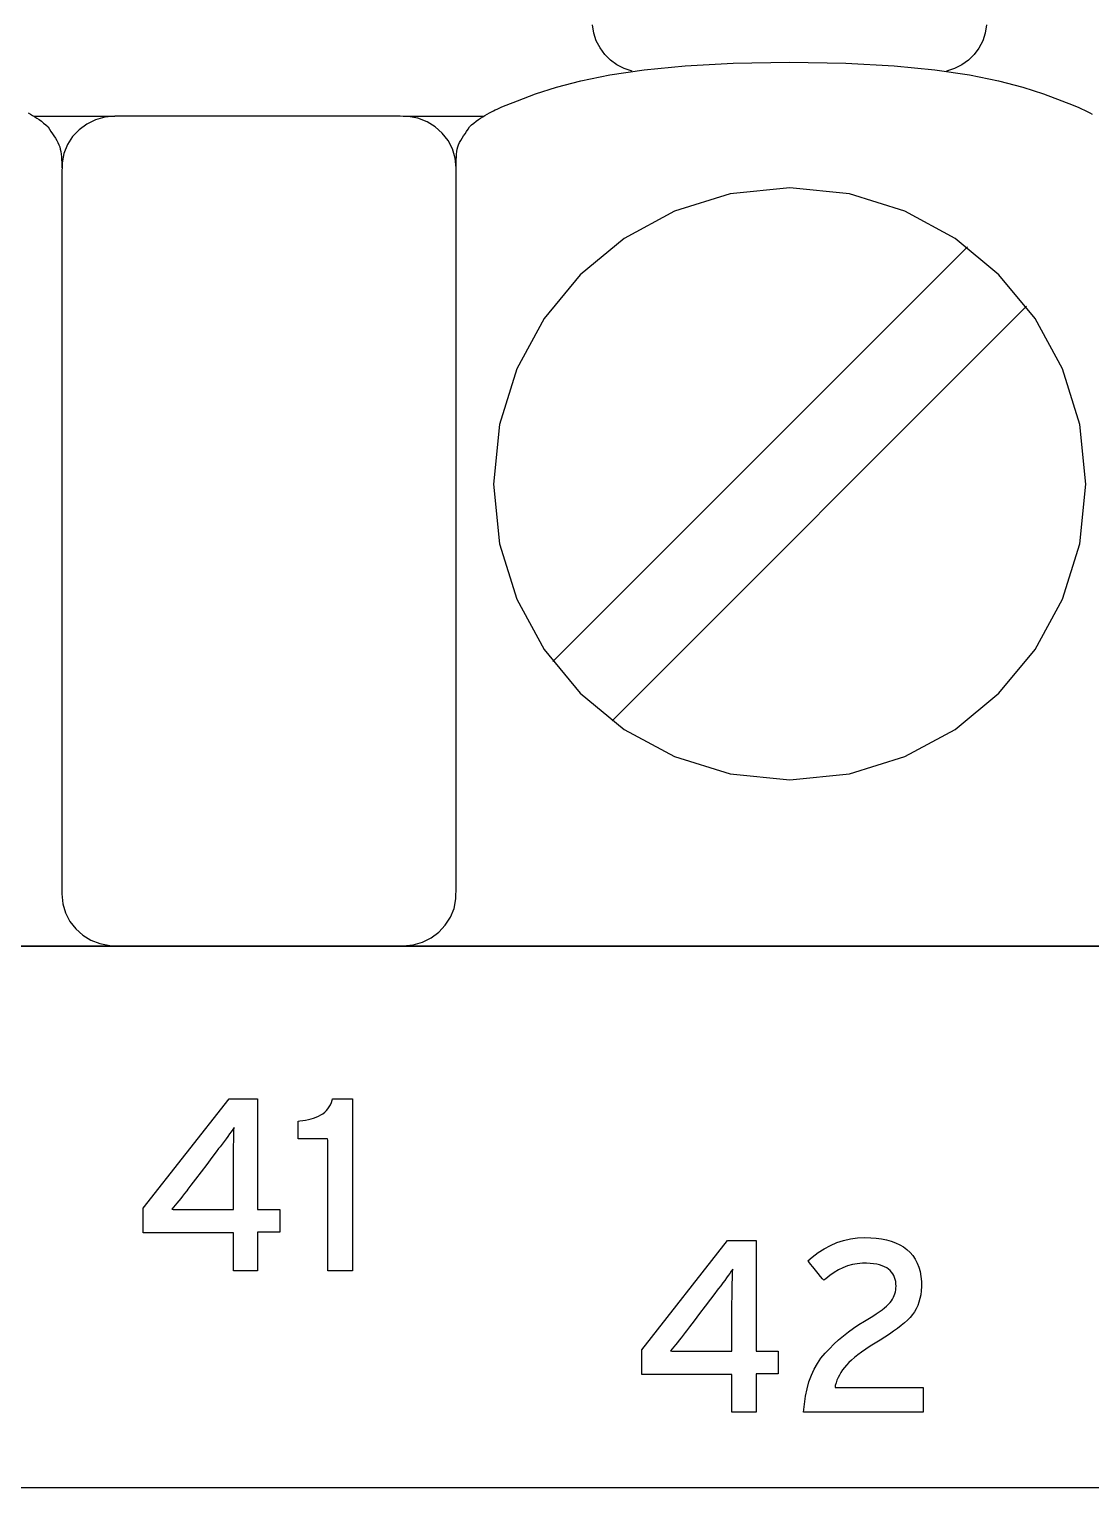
# Model space of a CAD drawing. Extents: x 1 to 47.7, y 0.2 to 35.
# Drawn here: x 40.141 to 40.741, y 10.665 to 11.489 of the extents above; entities that cross this region are included whole.
import ezdxf

# ---------------------------------------------------------------- set-up
doc = ezdxf.new("R2010")
doc.units = 0
doc.header["$MEASUREMENT"] = 0
for name, color, linetype in [('5_1___24__TARGET_LEDS___12', 7, 'CONTINUOUS'), ('6_1__EMPTY_IO_BOARD_POSITI', 7, 'CONTINUOUS'), ('6_2___8__INDEPENDENT_INPUT', 7, 'CONTINUOUS'), ('6_3___8__OPTOISO_INDEPENDE', 7, 'CONTINUOUS'), ('6_4___24__OPTOISO_INDEPEND', 7, 'CONTINUOUS'), ('6_5___8__INDEPENDENT_INPUT', 7, 'CONTINUOUS'), ('6_6___8__INDEPENDENT_INPUT', 7, 'CONTINUOUS'), ('6_7___8__OPTOISO_INDEPENDE', 7, 'CONTINUOUS'), ('6_8___8__OPTOISO_INDEPENDE', 7, 'CONTINUOUS'), ('7_0_____DWG', 7, 'CONTINUOUS')]:
    doc.layers.add(name, color=color, linetype=linetype)

msp = doc.modelspace()

# ---------------------------------------------------------------- linework, layer by layer
at = {"layer": '5_1___24__TARGET_LEDS___12'}
for points in [[(40.48171, 11.46532), (40.47727, 11.46681), (40.47318, 11.46893), (40.4695, 11.47162), (40.46629, 11.47481), (40.46361, 11.47846), (40.46152, 11.48249), (40.46008, 11.48685), (40.45937, 11.49149)], [(40.68207, 11.49148), (40.68134, 11.48682), (40.67989, 11.48244), (40.67778, 11.47839), (40.67507, 11.47475), (40.67182, 11.47156), (40.6681, 11.46889), (40.66397, 11.46679), (40.65949, 11.46532)], [(40.3823, 11.41065), (40.3823, 11.41215), (40.38232, 11.41372), (40.38237, 11.41532), (40.38245, 11.41692), (40.38257, 11.41848), (40.38274, 11.41996), (40.38297, 11.42134), (40.38326, 11.42256), (40.38368, 11.4237), (40.38428, 11.42495), (40.38497, 11.42621), (40.38572, 11.42747), (40.38653, 11.42874), (40.38737, 11.43001), (40.38821, 11.43128), (40.38904, 11.43254), (40.38983, 11.43379), (40.39106, 11.43494), (40.39237, 11.43601), (40.39365, 11.437), (40.39491, 11.43793), (40.39615, 11.43879), (40.39738, 11.4396), (40.39861, 11.44036), (40.39984, 11.44107), (40.40108, 11.44173), (40.40225, 11.44235), (40.40334, 11.44291), (40.4044, 11.44344), (40.40546, 11.44395), (40.40657, 11.44446), (40.40777, 11.44498), (40.4091, 11.44555), (40.4106, 11.44617), (40.41692, 11.44865), (40.4272, 11.45246), (40.43898, 11.45627), (40.4528, 11.45994), (40.46918, 11.4633), (40.48864, 11.46618), (40.51171, 11.46844), (40.53891, 11.46991), (40.57077, 11.47044), (40.60263, 11.46991), (40.62983, 11.46844), (40.6529, 11.46618), (40.67235, 11.4633), (40.68873, 11.45994), (40.70255, 11.45627), (40.71433, 11.45246), (40.72461, 11.44865), (40.73093, 11.44617), (40.73243, 11.44555), (40.73376, 11.44498), (40.73496, 11.44446), (40.73607, 11.44395), (40.73713, 11.44344), (40.73819, 11.44291), (40.73928, 11.44235), (40.74045, 11.44173), (40.74168, 11.44107)], [(40.14044, 11.44173), (40.14168, 11.44107), (40.14291, 11.44036), (40.14414, 11.4396), (40.14538, 11.43879), (40.14662, 11.43793), (40.14788, 11.437), (40.14916, 11.43601), (40.15047, 11.43494), (40.1517, 11.43379), (40.15249, 11.43254), (40.15332, 11.43128), (40.15416, 11.43001), (40.15499, 11.42874), (40.1558, 11.42747), (40.15656, 11.42621), (40.15725, 11.42495), (40.15784, 11.4237), (40.15827, 11.42256), (40.15858, 11.42134), (40.15883, 11.41996), (40.15904, 11.41848), (40.1592, 11.41692), (40.15931, 11.41532), (40.15939, 11.41372), (40.15944, 11.41215), (40.15945, 11.41065)], [(40.1439, 11.43989), (40.18945, 11.43989)], [(40.35231, 11.43989), (40.39785, 11.43989)], [(40.437, 11.13171), (40.67126, 11.36598)], [(40.47042, 11.09829), (40.70468, 11.33255)], [(39.4199, 10.97097), (39.5591, 10.97097), (39.70052, 10.97097), (39.98826, 10.97097), (40.27957, 10.97097), (40.57088, 10.97097), (40.85863, 10.97097), (41.00005, 10.97097), (41.13925, 10.97097), (41.27577, 10.97097), (41.40918, 10.97097)]]:
    msp.add_lwpolyline(points, dxfattribs=at)
for points in [[(40.38229, 11.41065), (40.38175, 11.41621), (40.3802, 11.42142), (40.37773, 11.42618), (40.37445, 11.43038), (40.37045, 11.43394), (40.36584, 11.43676), (40.36072, 11.43873), (40.35519, 11.43976), (40.35068, 11.43989), (40.33888, 11.43989), (40.31833, 11.43989), (40.29221, 11.43989), (40.2637, 11.43989), (40.23599, 11.43989), (40.21226, 11.43989), (40.19568, 11.43989), (40.18945, 11.43989), (40.18375, 11.43937), (40.17841, 11.43785), (40.17353, 11.43545), (40.16922, 11.43225), (40.16556, 11.42835), (40.16267, 11.42386), (40.16065, 11.41887), (40.15958, 11.41347), (40.15945, 11.40656), (40.15945, 11.37683), (40.15945, 11.32506), (40.15945, 11.25926), (40.15945, 11.18744), (40.15945, 11.11763), (40.15945, 11.05784), (40.15945, 11.01609), (40.15945, 11.00039), (40.15999, 10.99482), (40.16154, 10.98962), (40.16402, 10.98486), (40.1673, 10.98066), (40.1713, 10.9771), (40.17591, 10.97428), (40.18103, 10.97231), (40.18656, 10.97128), (40.19107, 10.97114), (40.20287, 10.97114), (40.22343, 10.97114), (40.24955, 10.97114), (40.27805, 10.97114), (40.30577, 10.97114), (40.3295, 10.97114), (40.34607, 10.97114), (40.35231, 10.97114), (40.358, 10.97167), (40.36334, 10.97319), (40.36822, 10.97559), (40.37253, 10.97879), (40.37618, 10.98269), (40.37907, 10.98718), (40.3811, 10.99217), (40.38216, 10.99757), (40.38229, 11.00448), (40.38229, 11.03421), (40.38229, 11.08598), (40.38229, 11.15178), (40.38229, 11.2236), (40.38229, 11.29341), (40.38229, 11.3532), (40.38229, 11.39495)], [(40.40341, 11.23194), (40.40681, 11.19826), (40.41657, 11.16689), (40.432, 11.13851), (40.45244, 11.11379), (40.47721, 11.09339), (40.50565, 11.07799), (40.53709, 11.06826), (40.57084, 11.06487), (40.60454, 11.06826), (40.63593, 11.07799), (40.66434, 11.09339), (40.6891, 11.11379), (40.70953, 11.13851), (40.72495, 11.16689), (40.7347, 11.19826), (40.7381, 11.23194), (40.7347, 11.26565), (40.72495, 11.29706), (40.70953, 11.3255), (40.6891, 11.3503), (40.66434, 11.37076), (40.63593, 11.38622), (40.60454, 11.39599), (40.57084, 11.39939), (40.53709, 11.39599), (40.50565, 11.38622), (40.47721, 11.37076), (40.45244, 11.3503), (40.432, 11.3255), (40.41657, 11.29706), (40.40681, 11.26565)]]:
    msp.add_lwpolyline(points, close=True, dxfattribs=at)
at = {"layer": '6_1__EMPTY_IO_BOARD_POSITI'}
msp.add_lwpolyline([(41.40712, 10.97072), (41.21914, 10.97072), (41.0254, 10.97072), (40.8271, 10.97072), (40.62549, 10.97072), (40.21719, 10.97072), (39.81028, 10.97072), (39.61041, 10.97072), (39.41457, 10.97072)], dxfattribs=at)
at = {"layer": '6_2___8__INDEPENDENT_INPUT'}
for points in [[(40.48171, 11.46532), (40.47727, 11.46681), (40.47318, 11.46893), (40.4695, 11.47162), (40.46629, 11.47481), (40.46361, 11.47846), (40.46152, 11.48249), (40.46008, 11.48685), (40.45937, 11.49149)], [(40.68207, 11.49148), (40.68134, 11.48682), (40.67989, 11.48244), (40.67778, 11.47839), (40.67507, 11.47475), (40.67182, 11.47156), (40.6681, 11.46889), (40.66397, 11.46679), (40.65949, 11.46532)], [(40.3823, 11.41065), (40.3823, 11.41215), (40.38232, 11.41372), (40.38237, 11.41532), (40.38245, 11.41692), (40.38257, 11.41848), (40.38274, 11.41996), (40.38297, 11.42134), (40.38326, 11.42256), (40.38368, 11.4237), (40.38428, 11.42495), (40.38497, 11.42621), (40.38572, 11.42747), (40.38653, 11.42874), (40.38737, 11.43001), (40.38821, 11.43128), (40.38904, 11.43254), (40.38983, 11.43379), (40.39106, 11.43494), (40.39237, 11.43601), (40.39365, 11.437), (40.39491, 11.43793), (40.39615, 11.43879), (40.39738, 11.4396), (40.39861, 11.44036), (40.39984, 11.44107), (40.40108, 11.44173), (40.40225, 11.44235), (40.40334, 11.44291), (40.4044, 11.44344), (40.40546, 11.44395), (40.40657, 11.44446), (40.40777, 11.44498), (40.4091, 11.44555), (40.4106, 11.44617), (40.41692, 11.44865), (40.4272, 11.45246), (40.43898, 11.45627), (40.4528, 11.45994), (40.46918, 11.4633), (40.48864, 11.46618), (40.51171, 11.46844), (40.53891, 11.46991), (40.57077, 11.47044), (40.60263, 11.46991), (40.62983, 11.46844), (40.6529, 11.46618), (40.67235, 11.4633), (40.68873, 11.45994), (40.70255, 11.45627), (40.71433, 11.45246), (40.72461, 11.44865), (40.73093, 11.44617), (40.73243, 11.44555), (40.73376, 11.44498), (40.73496, 11.44446), (40.73607, 11.44395), (40.73713, 11.44344), (40.73819, 11.44291), (40.73928, 11.44235), (40.74045, 11.44173), (40.74168, 11.44107)], [(40.14044, 11.44173), (40.14168, 11.44107), (40.14291, 11.44036), (40.14414, 11.4396), (40.14538, 11.43879), (40.14662, 11.43793), (40.14788, 11.437), (40.14916, 11.43601), (40.15047, 11.43494), (40.1517, 11.43379), (40.15249, 11.43254), (40.15332, 11.43128), (40.15416, 11.43001), (40.15499, 11.42874), (40.1558, 11.42747), (40.15656, 11.42621), (40.15725, 11.42495), (40.15784, 11.4237), (40.15827, 11.42256), (40.15858, 11.42134), (40.15883, 11.41996), (40.15904, 11.41848), (40.1592, 11.41692), (40.15931, 11.41532), (40.15939, 11.41372), (40.15944, 11.41215), (40.15945, 11.41065)], [(40.1439, 11.43989), (40.18945, 11.43989)], [(40.35231, 11.43989), (40.39785, 11.43989)], [(40.437, 11.13171), (40.67126, 11.36598)], [(40.47042, 11.09829), (40.70468, 11.33255)], [(39.4199, 10.97097), (39.5591, 10.97097), (39.70052, 10.97097), (39.98826, 10.97097), (40.27957, 10.97097), (40.57088, 10.97097), (40.85863, 10.97097), (41.00005, 10.97097), (41.13925, 10.97097), (41.27577, 10.97097), (41.40918, 10.97097)]]:
    msp.add_lwpolyline(points, dxfattribs=at)
for points in [[(40.38229, 11.41065), (40.38175, 11.41621), (40.3802, 11.42142), (40.37773, 11.42618), (40.37445, 11.43038), (40.37045, 11.43394), (40.36584, 11.43676), (40.36072, 11.43873), (40.35519, 11.43976), (40.35068, 11.43989), (40.33888, 11.43989), (40.31833, 11.43989), (40.29221, 11.43989), (40.2637, 11.43989), (40.23599, 11.43989), (40.21226, 11.43989), (40.19568, 11.43989), (40.18945, 11.43989), (40.18375, 11.43937), (40.17841, 11.43785), (40.17353, 11.43545), (40.16922, 11.43225), (40.16556, 11.42835), (40.16267, 11.42386), (40.16065, 11.41887), (40.15958, 11.41347), (40.15945, 11.40656), (40.15945, 11.37683), (40.15945, 11.32506), (40.15945, 11.25926), (40.15945, 11.18744), (40.15945, 11.11763), (40.15945, 11.05784), (40.15945, 11.01609), (40.15945, 11.00039), (40.15999, 10.99482), (40.16154, 10.98962), (40.16402, 10.98486), (40.1673, 10.98066), (40.1713, 10.9771), (40.17591, 10.97428), (40.18103, 10.97231), (40.18656, 10.97128), (40.19107, 10.97114), (40.20287, 10.97114), (40.22343, 10.97114), (40.24955, 10.97114), (40.27805, 10.97114), (40.30577, 10.97114), (40.3295, 10.97114), (40.34607, 10.97114), (40.35231, 10.97114), (40.358, 10.97167), (40.36334, 10.97319), (40.36822, 10.97559), (40.37253, 10.97879), (40.37618, 10.98269), (40.37907, 10.98718), (40.3811, 10.99217), (40.38216, 10.99757), (40.38229, 11.00448), (40.38229, 11.03421), (40.38229, 11.08598), (40.38229, 11.15178), (40.38229, 11.2236), (40.38229, 11.29341), (40.38229, 11.3532), (40.38229, 11.39495)], [(40.40341, 11.23194), (40.40681, 11.19826), (40.41657, 11.16689), (40.432, 11.13851), (40.45244, 11.11379), (40.47721, 11.09339), (40.50565, 11.07799), (40.53709, 11.06826), (40.57084, 11.06487), (40.60454, 11.06826), (40.63593, 11.07799), (40.66434, 11.09339), (40.6891, 11.11379), (40.70953, 11.13851), (40.72495, 11.16689), (40.7347, 11.19826), (40.7381, 11.23194), (40.7347, 11.26565), (40.72495, 11.29706), (40.70953, 11.3255), (40.6891, 11.3503), (40.66434, 11.37076), (40.63593, 11.38622), (40.60454, 11.39599), (40.57084, 11.39939), (40.53709, 11.39599), (40.50565, 11.38622), (40.47721, 11.37076), (40.45244, 11.3503), (40.432, 11.3255), (40.41657, 11.29706), (40.40681, 11.26565)]]:
    msp.add_lwpolyline(points, close=True, dxfattribs=at)
at = {"layer": '6_3___8__OPTOISO_INDEPENDE'}
for points in [[(40.48171, 11.46532), (40.47727, 11.46681), (40.47318, 11.46893), (40.4695, 11.47162), (40.46629, 11.47481), (40.46361, 11.47846), (40.46152, 11.48249), (40.46008, 11.48685), (40.45937, 11.49149)], [(40.68207, 11.49148), (40.68134, 11.48682), (40.67989, 11.48244), (40.67778, 11.47839), (40.67507, 11.47475), (40.67182, 11.47156), (40.6681, 11.46889), (40.66397, 11.46679), (40.65949, 11.46532)], [(40.3823, 11.41065), (40.3823, 11.41215), (40.38232, 11.41372), (40.38237, 11.41532), (40.38245, 11.41692), (40.38257, 11.41848), (40.38274, 11.41996), (40.38297, 11.42134), (40.38326, 11.42256), (40.38368, 11.4237), (40.38428, 11.42495), (40.38497, 11.42621), (40.38572, 11.42747), (40.38653, 11.42874), (40.38737, 11.43001), (40.38821, 11.43128), (40.38904, 11.43254), (40.38983, 11.43379), (40.39106, 11.43494), (40.39237, 11.43601), (40.39365, 11.437), (40.39491, 11.43793), (40.39615, 11.43879), (40.39738, 11.4396), (40.39861, 11.44036), (40.39984, 11.44107), (40.40108, 11.44173), (40.40225, 11.44235), (40.40334, 11.44291), (40.4044, 11.44344), (40.40546, 11.44395), (40.40657, 11.44446), (40.40777, 11.44498), (40.4091, 11.44555), (40.4106, 11.44617), (40.41692, 11.44865), (40.4272, 11.45246), (40.43898, 11.45627), (40.4528, 11.45994), (40.46918, 11.4633), (40.48864, 11.46618), (40.51171, 11.46844), (40.53891, 11.46991), (40.57077, 11.47044), (40.60263, 11.46991), (40.62983, 11.46844), (40.6529, 11.46618), (40.67235, 11.4633), (40.68873, 11.45994), (40.70255, 11.45627), (40.71433, 11.45246), (40.72461, 11.44865), (40.73093, 11.44617), (40.73243, 11.44555), (40.73376, 11.44498), (40.73496, 11.44446), (40.73607, 11.44395), (40.73713, 11.44344), (40.73819, 11.44291), (40.73928, 11.44235), (40.74045, 11.44173), (40.74168, 11.44107)], [(40.14044, 11.44173), (40.14168, 11.44107), (40.14291, 11.44036), (40.14414, 11.4396), (40.14538, 11.43879), (40.14662, 11.43793), (40.14788, 11.437), (40.14916, 11.43601), (40.15047, 11.43494), (40.1517, 11.43379), (40.15249, 11.43254), (40.15332, 11.43128), (40.15416, 11.43001), (40.15499, 11.42874), (40.1558, 11.42747), (40.15656, 11.42621), (40.15725, 11.42495), (40.15784, 11.4237), (40.15827, 11.42256), (40.15858, 11.42134), (40.15883, 11.41996), (40.15904, 11.41848), (40.1592, 11.41692), (40.15931, 11.41532), (40.15939, 11.41372), (40.15944, 11.41215), (40.15945, 11.41065)], [(40.1439, 11.43989), (40.18945, 11.43989)], [(40.35231, 11.43989), (40.39785, 11.43989)], [(40.437, 11.13171), (40.67126, 11.36598)], [(40.47042, 11.09829), (40.70468, 11.33255)], [(39.4199, 10.97097), (39.5591, 10.97097), (39.70052, 10.97097), (39.98826, 10.97097), (40.27957, 10.97097), (40.57088, 10.97097), (40.85863, 10.97097), (41.00005, 10.97097), (41.13925, 10.97097), (41.27577, 10.97097), (41.40918, 10.97097)]]:
    msp.add_lwpolyline(points, dxfattribs=at)
for points in [[(40.38229, 11.41065), (40.38175, 11.41621), (40.3802, 11.42142), (40.37773, 11.42618), (40.37445, 11.43038), (40.37045, 11.43394), (40.36584, 11.43676), (40.36072, 11.43873), (40.35519, 11.43976), (40.35068, 11.43989), (40.33888, 11.43989), (40.31833, 11.43989), (40.29221, 11.43989), (40.2637, 11.43989), (40.23599, 11.43989), (40.21226, 11.43989), (40.19568, 11.43989), (40.18945, 11.43989), (40.18375, 11.43937), (40.17841, 11.43785), (40.17353, 11.43545), (40.16922, 11.43225), (40.16556, 11.42835), (40.16267, 11.42386), (40.16065, 11.41887), (40.15958, 11.41347), (40.15945, 11.40656), (40.15945, 11.37683), (40.15945, 11.32506), (40.15945, 11.25926), (40.15945, 11.18744), (40.15945, 11.11763), (40.15945, 11.05784), (40.15945, 11.01609), (40.15945, 11.00039), (40.15999, 10.99482), (40.16154, 10.98962), (40.16402, 10.98486), (40.1673, 10.98066), (40.1713, 10.9771), (40.17591, 10.97428), (40.18103, 10.97231), (40.18656, 10.97128), (40.19107, 10.97114), (40.20287, 10.97114), (40.22343, 10.97114), (40.24955, 10.97114), (40.27805, 10.97114), (40.30577, 10.97114), (40.3295, 10.97114), (40.34607, 10.97114), (40.35231, 10.97114), (40.358, 10.97167), (40.36334, 10.97319), (40.36822, 10.97559), (40.37253, 10.97879), (40.37618, 10.98269), (40.37907, 10.98718), (40.3811, 10.99217), (40.38216, 10.99757), (40.38229, 11.00448), (40.38229, 11.03421), (40.38229, 11.08598), (40.38229, 11.15178), (40.38229, 11.2236), (40.38229, 11.29341), (40.38229, 11.3532), (40.38229, 11.39495)], [(40.40341, 11.23194), (40.40681, 11.19826), (40.41657, 11.16689), (40.432, 11.13851), (40.45244, 11.11379), (40.47721, 11.09339), (40.50565, 11.07799), (40.53709, 11.06826), (40.57084, 11.06487), (40.60454, 11.06826), (40.63593, 11.07799), (40.66434, 11.09339), (40.6891, 11.11379), (40.70953, 11.13851), (40.72495, 11.16689), (40.7347, 11.19826), (40.7381, 11.23194), (40.7347, 11.26565), (40.72495, 11.29706), (40.70953, 11.3255), (40.6891, 11.3503), (40.66434, 11.37076), (40.63593, 11.38622), (40.60454, 11.39599), (40.57084, 11.39939), (40.53709, 11.39599), (40.50565, 11.38622), (40.47721, 11.37076), (40.45244, 11.3503), (40.432, 11.3255), (40.41657, 11.29706), (40.40681, 11.26565)]]:
    msp.add_lwpolyline(points, close=True, dxfattribs=at)
at = {"layer": '6_4___24__OPTOISO_INDEPEND'}
for points in [[(40.48171, 11.46532), (40.47727, 11.46681), (40.47318, 11.46893), (40.4695, 11.47162), (40.46629, 11.47481), (40.46361, 11.47846), (40.46152, 11.48249), (40.46008, 11.48685), (40.45937, 11.49149)], [(40.68207, 11.49148), (40.68134, 11.48682), (40.67989, 11.48244), (40.67778, 11.47839), (40.67507, 11.47475), (40.67182, 11.47156), (40.6681, 11.46889), (40.66397, 11.46679), (40.65949, 11.46532)], [(40.3823, 11.41065), (40.3823, 11.41215), (40.38232, 11.41372), (40.38237, 11.41532), (40.38245, 11.41692), (40.38257, 11.41848), (40.38274, 11.41996), (40.38297, 11.42134), (40.38326, 11.42256), (40.38368, 11.4237), (40.38428, 11.42495), (40.38497, 11.42621), (40.38572, 11.42747), (40.38653, 11.42874), (40.38737, 11.43001), (40.38821, 11.43128), (40.38904, 11.43254), (40.38983, 11.43379), (40.39106, 11.43494), (40.39237, 11.43601), (40.39365, 11.437), (40.39491, 11.43793), (40.39615, 11.43879), (40.39738, 11.4396), (40.39861, 11.44036), (40.39984, 11.44107), (40.40108, 11.44173), (40.40225, 11.44235), (40.40334, 11.44291), (40.4044, 11.44344), (40.40546, 11.44395), (40.40657, 11.44446), (40.40777, 11.44498), (40.4091, 11.44555), (40.4106, 11.44617), (40.41692, 11.44865), (40.4272, 11.45246), (40.43898, 11.45627), (40.4528, 11.45994), (40.46918, 11.4633), (40.48864, 11.46618), (40.51171, 11.46844), (40.53891, 11.46991), (40.57077, 11.47044), (40.60263, 11.46991), (40.62983, 11.46844), (40.6529, 11.46618), (40.67235, 11.4633), (40.68873, 11.45994), (40.70255, 11.45627), (40.71433, 11.45246), (40.72461, 11.44865), (40.73093, 11.44617), (40.73243, 11.44555), (40.73376, 11.44498), (40.73496, 11.44446), (40.73607, 11.44395), (40.73713, 11.44344), (40.73819, 11.44291), (40.73928, 11.44235), (40.74045, 11.44173), (40.74168, 11.44107)], [(40.14044, 11.44173), (40.14168, 11.44107), (40.14291, 11.44036), (40.14414, 11.4396), (40.14538, 11.43879), (40.14662, 11.43793), (40.14788, 11.437), (40.14916, 11.43601), (40.15047, 11.43494), (40.1517, 11.43379), (40.15249, 11.43254), (40.15332, 11.43128), (40.15416, 11.43001), (40.15499, 11.42874), (40.1558, 11.42747), (40.15656, 11.42621), (40.15725, 11.42495), (40.15784, 11.4237), (40.15827, 11.42256), (40.15858, 11.42134), (40.15883, 11.41996), (40.15904, 11.41848), (40.1592, 11.41692), (40.15931, 11.41532), (40.15939, 11.41372), (40.15944, 11.41215), (40.15945, 11.41065)], [(40.1439, 11.43989), (40.18945, 11.43989)], [(40.35231, 11.43989), (40.39785, 11.43989)], [(40.437, 11.13171), (40.67126, 11.36598)], [(40.47042, 11.09829), (40.70468, 11.33255)], [(39.4199, 10.97097), (39.5591, 10.97097), (39.70052, 10.97097), (39.98826, 10.97097), (40.27957, 10.97097), (40.57088, 10.97097), (40.85863, 10.97097), (41.00005, 10.97097), (41.13925, 10.97097), (41.27577, 10.97097), (41.40918, 10.97097)]]:
    msp.add_lwpolyline(points, dxfattribs=at)
for points in [[(40.38229, 11.41065), (40.38175, 11.41621), (40.3802, 11.42142), (40.37773, 11.42618), (40.37445, 11.43038), (40.37045, 11.43394), (40.36584, 11.43676), (40.36072, 11.43873), (40.35519, 11.43976), (40.35068, 11.43989), (40.33888, 11.43989), (40.31833, 11.43989), (40.29221, 11.43989), (40.2637, 11.43989), (40.23599, 11.43989), (40.21226, 11.43989), (40.19568, 11.43989), (40.18945, 11.43989), (40.18375, 11.43937), (40.17841, 11.43785), (40.17353, 11.43545), (40.16922, 11.43225), (40.16556, 11.42835), (40.16267, 11.42386), (40.16065, 11.41887), (40.15958, 11.41347), (40.15945, 11.40656), (40.15945, 11.37683), (40.15945, 11.32506), (40.15945, 11.25926), (40.15945, 11.18744), (40.15945, 11.11763), (40.15945, 11.05784), (40.15945, 11.01609), (40.15945, 11.00039), (40.15999, 10.99482), (40.16154, 10.98962), (40.16402, 10.98486), (40.1673, 10.98066), (40.1713, 10.9771), (40.17591, 10.97428), (40.18103, 10.97231), (40.18656, 10.97128), (40.19107, 10.97114), (40.20287, 10.97114), (40.22343, 10.97114), (40.24955, 10.97114), (40.27805, 10.97114), (40.30577, 10.97114), (40.3295, 10.97114), (40.34607, 10.97114), (40.35231, 10.97114), (40.358, 10.97167), (40.36334, 10.97319), (40.36822, 10.97559), (40.37253, 10.97879), (40.37618, 10.98269), (40.37907, 10.98718), (40.3811, 10.99217), (40.38216, 10.99757), (40.38229, 11.00448), (40.38229, 11.03421), (40.38229, 11.08598), (40.38229, 11.15178), (40.38229, 11.2236), (40.38229, 11.29341), (40.38229, 11.3532), (40.38229, 11.39495)], [(40.40341, 11.23194), (40.40681, 11.19826), (40.41657, 11.16689), (40.432, 11.13851), (40.45244, 11.11379), (40.47721, 11.09339), (40.50565, 11.07799), (40.53709, 11.06826), (40.57084, 11.06487), (40.60454, 11.06826), (40.63593, 11.07799), (40.66434, 11.09339), (40.6891, 11.11379), (40.70953, 11.13851), (40.72495, 11.16689), (40.7347, 11.19826), (40.7381, 11.23194), (40.7347, 11.26565), (40.72495, 11.29706), (40.70953, 11.3255), (40.6891, 11.3503), (40.66434, 11.37076), (40.63593, 11.38622), (40.60454, 11.39599), (40.57084, 11.39939), (40.53709, 11.39599), (40.50565, 11.38622), (40.47721, 11.37076), (40.45244, 11.3503), (40.432, 11.3255), (40.41657, 11.29706), (40.40681, 11.26565)]]:
    msp.add_lwpolyline(points, close=True, dxfattribs=at)
at = {"layer": '6_5___8__INDEPENDENT_INPUT'}
for points in [[(40.48171, 11.46532), (40.47727, 11.46681), (40.47318, 11.46893), (40.4695, 11.47162), (40.46629, 11.47481), (40.46361, 11.47846), (40.46152, 11.48249), (40.46008, 11.48685), (40.45937, 11.49149)], [(40.68207, 11.49148), (40.68134, 11.48682), (40.67989, 11.48244), (40.67778, 11.47839), (40.67507, 11.47475), (40.67182, 11.47156), (40.6681, 11.46889), (40.66397, 11.46679), (40.65949, 11.46532)], [(40.3823, 11.41065), (40.3823, 11.41215), (40.38232, 11.41372), (40.38237, 11.41532), (40.38245, 11.41692), (40.38257, 11.41848), (40.38274, 11.41996), (40.38297, 11.42134), (40.38326, 11.42256), (40.38368, 11.4237), (40.38428, 11.42495), (40.38497, 11.42621), (40.38572, 11.42747), (40.38653, 11.42874), (40.38737, 11.43001), (40.38821, 11.43128), (40.38904, 11.43254), (40.38983, 11.43379), (40.39106, 11.43494), (40.39237, 11.43601), (40.39365, 11.437), (40.39491, 11.43793), (40.39615, 11.43879), (40.39738, 11.4396), (40.39861, 11.44036), (40.39984, 11.44107), (40.40108, 11.44173), (40.40225, 11.44235), (40.40334, 11.44291), (40.4044, 11.44344), (40.40546, 11.44395), (40.40657, 11.44446), (40.40777, 11.44498), (40.4091, 11.44555), (40.4106, 11.44617), (40.41692, 11.44865), (40.4272, 11.45246), (40.43898, 11.45627), (40.4528, 11.45994), (40.46918, 11.4633), (40.48864, 11.46618), (40.51171, 11.46844), (40.53891, 11.46991), (40.57077, 11.47044), (40.60263, 11.46991), (40.62983, 11.46844), (40.6529, 11.46618), (40.67235, 11.4633), (40.68873, 11.45994), (40.70255, 11.45627), (40.71433, 11.45246), (40.72461, 11.44865), (40.73093, 11.44617), (40.73243, 11.44555), (40.73376, 11.44498), (40.73496, 11.44446), (40.73607, 11.44395), (40.73713, 11.44344), (40.73819, 11.44291), (40.73928, 11.44235), (40.74045, 11.44173), (40.74168, 11.44107)], [(40.14044, 11.44173), (40.14168, 11.44107), (40.14291, 11.44036), (40.14414, 11.4396), (40.14538, 11.43879), (40.14662, 11.43793), (40.14788, 11.437), (40.14916, 11.43601), (40.15047, 11.43494), (40.1517, 11.43379), (40.15249, 11.43254), (40.15332, 11.43128), (40.15416, 11.43001), (40.15499, 11.42874), (40.1558, 11.42747), (40.15656, 11.42621), (40.15725, 11.42495), (40.15784, 11.4237), (40.15827, 11.42256), (40.15858, 11.42134), (40.15883, 11.41996), (40.15904, 11.41848), (40.1592, 11.41692), (40.15931, 11.41532), (40.15939, 11.41372), (40.15944, 11.41215), (40.15945, 11.41065)], [(40.1439, 11.43989), (40.18945, 11.43989)], [(40.35231, 11.43989), (40.39785, 11.43989)], [(40.437, 11.13171), (40.67126, 11.36598)], [(40.47042, 11.09829), (40.70468, 11.33255)], [(39.4199, 10.97097), (39.5591, 10.97097), (39.70052, 10.97097), (39.98826, 10.97097), (40.27957, 10.97097), (40.57088, 10.97097), (40.85863, 10.97097), (41.00005, 10.97097), (41.13925, 10.97097), (41.27577, 10.97097), (41.40918, 10.97097)]]:
    msp.add_lwpolyline(points, dxfattribs=at)
for points in [[(40.38229, 11.41065), (40.38175, 11.41621), (40.3802, 11.42142), (40.37773, 11.42618), (40.37445, 11.43038), (40.37045, 11.43394), (40.36584, 11.43676), (40.36072, 11.43873), (40.35519, 11.43976), (40.35068, 11.43989), (40.33888, 11.43989), (40.31833, 11.43989), (40.29221, 11.43989), (40.2637, 11.43989), (40.23599, 11.43989), (40.21226, 11.43989), (40.19568, 11.43989), (40.18945, 11.43989), (40.18375, 11.43937), (40.17841, 11.43785), (40.17353, 11.43545), (40.16922, 11.43225), (40.16556, 11.42835), (40.16267, 11.42386), (40.16065, 11.41887), (40.15958, 11.41347), (40.15945, 11.40656), (40.15945, 11.37683), (40.15945, 11.32506), (40.15945, 11.25926), (40.15945, 11.18744), (40.15945, 11.11763), (40.15945, 11.05784), (40.15945, 11.01609), (40.15945, 11.00039), (40.15999, 10.99482), (40.16154, 10.98962), (40.16402, 10.98486), (40.1673, 10.98066), (40.1713, 10.9771), (40.17591, 10.97428), (40.18103, 10.97231), (40.18656, 10.97128), (40.19107, 10.97114), (40.20287, 10.97114), (40.22343, 10.97114), (40.24955, 10.97114), (40.27805, 10.97114), (40.30577, 10.97114), (40.3295, 10.97114), (40.34607, 10.97114), (40.35231, 10.97114), (40.358, 10.97167), (40.36334, 10.97319), (40.36822, 10.97559), (40.37253, 10.97879), (40.37618, 10.98269), (40.37907, 10.98718), (40.3811, 10.99217), (40.38216, 10.99757), (40.38229, 11.00448), (40.38229, 11.03421), (40.38229, 11.08598), (40.38229, 11.15178), (40.38229, 11.2236), (40.38229, 11.29341), (40.38229, 11.3532), (40.38229, 11.39495)], [(40.40341, 11.23194), (40.40681, 11.19826), (40.41657, 11.16689), (40.432, 11.13851), (40.45244, 11.11379), (40.47721, 11.09339), (40.50565, 11.07799), (40.53709, 11.06826), (40.57084, 11.06487), (40.60454, 11.06826), (40.63593, 11.07799), (40.66434, 11.09339), (40.6891, 11.11379), (40.70953, 11.13851), (40.72495, 11.16689), (40.7347, 11.19826), (40.7381, 11.23194), (40.7347, 11.26565), (40.72495, 11.29706), (40.70953, 11.3255), (40.6891, 11.3503), (40.66434, 11.37076), (40.63593, 11.38622), (40.60454, 11.39599), (40.57084, 11.39939), (40.53709, 11.39599), (40.50565, 11.38622), (40.47721, 11.37076), (40.45244, 11.3503), (40.432, 11.3255), (40.41657, 11.29706), (40.40681, 11.26565)]]:
    msp.add_lwpolyline(points, close=True, dxfattribs=at)
at = {"layer": '6_6___8__INDEPENDENT_INPUT'}
for points in [[(40.48171, 11.46532), (40.47727, 11.46681), (40.47318, 11.46893), (40.4695, 11.47162), (40.46629, 11.47481), (40.46361, 11.47846), (40.46152, 11.48249), (40.46008, 11.48685), (40.45937, 11.49149)], [(40.68207, 11.49148), (40.68134, 11.48682), (40.67989, 11.48244), (40.67778, 11.47839), (40.67507, 11.47475), (40.67182, 11.47156), (40.6681, 11.46889), (40.66397, 11.46679), (40.65949, 11.46532)], [(40.3823, 11.41065), (40.3823, 11.41215), (40.38232, 11.41372), (40.38237, 11.41532), (40.38245, 11.41692), (40.38257, 11.41848), (40.38274, 11.41996), (40.38297, 11.42134), (40.38326, 11.42256), (40.38368, 11.4237), (40.38428, 11.42495), (40.38497, 11.42621), (40.38572, 11.42747), (40.38653, 11.42874), (40.38737, 11.43001), (40.38821, 11.43128), (40.38904, 11.43254), (40.38983, 11.43379), (40.39106, 11.43494), (40.39237, 11.43601), (40.39365, 11.437), (40.39491, 11.43793), (40.39615, 11.43879), (40.39738, 11.4396), (40.39861, 11.44036), (40.39984, 11.44107), (40.40108, 11.44173), (40.40225, 11.44235), (40.40334, 11.44291), (40.4044, 11.44344), (40.40546, 11.44395), (40.40657, 11.44446), (40.40777, 11.44498), (40.4091, 11.44555), (40.4106, 11.44617), (40.41692, 11.44865), (40.4272, 11.45246), (40.43898, 11.45627), (40.4528, 11.45994), (40.46918, 11.4633), (40.48864, 11.46618), (40.51171, 11.46844), (40.53891, 11.46991), (40.57077, 11.47044), (40.60263, 11.46991), (40.62983, 11.46844), (40.6529, 11.46618), (40.67235, 11.4633), (40.68873, 11.45994), (40.70255, 11.45627), (40.71433, 11.45246), (40.72461, 11.44865), (40.73093, 11.44617), (40.73243, 11.44555), (40.73376, 11.44498), (40.73496, 11.44446), (40.73607, 11.44395), (40.73713, 11.44344), (40.73819, 11.44291), (40.73928, 11.44235), (40.74045, 11.44173), (40.74168, 11.44107)], [(40.14044, 11.44173), (40.14168, 11.44107), (40.14291, 11.44036), (40.14414, 11.4396), (40.14538, 11.43879), (40.14662, 11.43793), (40.14788, 11.437), (40.14916, 11.43601), (40.15047, 11.43494), (40.1517, 11.43379), (40.15249, 11.43254), (40.15332, 11.43128), (40.15416, 11.43001), (40.15499, 11.42874), (40.1558, 11.42747), (40.15656, 11.42621), (40.15725, 11.42495), (40.15784, 11.4237), (40.15827, 11.42256), (40.15858, 11.42134), (40.15883, 11.41996), (40.15904, 11.41848), (40.1592, 11.41692), (40.15931, 11.41532), (40.15939, 11.41372), (40.15944, 11.41215), (40.15945, 11.41065)], [(40.1439, 11.43989), (40.18945, 11.43989)], [(40.35231, 11.43989), (40.39785, 11.43989)], [(40.437, 11.13171), (40.67126, 11.36598)], [(40.47042, 11.09829), (40.70468, 11.33255)], [(39.4199, 10.97097), (39.5591, 10.97097), (39.70052, 10.97097), (39.98826, 10.97097), (40.27957, 10.97097), (40.57088, 10.97097), (40.85863, 10.97097), (41.00005, 10.97097), (41.13925, 10.97097), (41.27577, 10.97097), (41.40918, 10.97097)]]:
    msp.add_lwpolyline(points, dxfattribs=at)
for points in [[(40.38229, 11.41065), (40.38175, 11.41621), (40.3802, 11.42142), (40.37773, 11.42618), (40.37445, 11.43038), (40.37045, 11.43394), (40.36584, 11.43676), (40.36072, 11.43873), (40.35519, 11.43976), (40.35068, 11.43989), (40.33888, 11.43989), (40.31833, 11.43989), (40.29221, 11.43989), (40.2637, 11.43989), (40.23599, 11.43989), (40.21226, 11.43989), (40.19568, 11.43989), (40.18945, 11.43989), (40.18375, 11.43937), (40.17841, 11.43785), (40.17353, 11.43545), (40.16922, 11.43225), (40.16556, 11.42835), (40.16267, 11.42386), (40.16065, 11.41887), (40.15958, 11.41347), (40.15945, 11.40656), (40.15945, 11.37683), (40.15945, 11.32506), (40.15945, 11.25926), (40.15945, 11.18744), (40.15945, 11.11763), (40.15945, 11.05784), (40.15945, 11.01609), (40.15945, 11.00039), (40.15999, 10.99482), (40.16154, 10.98962), (40.16402, 10.98486), (40.1673, 10.98066), (40.1713, 10.9771), (40.17591, 10.97428), (40.18103, 10.97231), (40.18656, 10.97128), (40.19107, 10.97114), (40.20287, 10.97114), (40.22343, 10.97114), (40.24955, 10.97114), (40.27805, 10.97114), (40.30577, 10.97114), (40.3295, 10.97114), (40.34607, 10.97114), (40.35231, 10.97114), (40.358, 10.97167), (40.36334, 10.97319), (40.36822, 10.97559), (40.37253, 10.97879), (40.37618, 10.98269), (40.37907, 10.98718), (40.3811, 10.99217), (40.38216, 10.99757), (40.38229, 11.00448), (40.38229, 11.03421), (40.38229, 11.08598), (40.38229, 11.15178), (40.38229, 11.2236), (40.38229, 11.29341), (40.38229, 11.3532), (40.38229, 11.39495)], [(40.40341, 11.23194), (40.40681, 11.19826), (40.41657, 11.16689), (40.432, 11.13851), (40.45244, 11.11379), (40.47721, 11.09339), (40.50565, 11.07799), (40.53709, 11.06826), (40.57084, 11.06487), (40.60454, 11.06826), (40.63593, 11.07799), (40.66434, 11.09339), (40.6891, 11.11379), (40.70953, 11.13851), (40.72495, 11.16689), (40.7347, 11.19826), (40.7381, 11.23194), (40.7347, 11.26565), (40.72495, 11.29706), (40.70953, 11.3255), (40.6891, 11.3503), (40.66434, 11.37076), (40.63593, 11.38622), (40.60454, 11.39599), (40.57084, 11.39939), (40.53709, 11.39599), (40.50565, 11.38622), (40.47721, 11.37076), (40.45244, 11.3503), (40.432, 11.3255), (40.41657, 11.29706), (40.40681, 11.26565)]]:
    msp.add_lwpolyline(points, close=True, dxfattribs=at)
at = {"layer": '6_7___8__OPTOISO_INDEPENDE'}
for points in [[(40.48171, 11.46532), (40.47727, 11.46681), (40.47318, 11.46893), (40.4695, 11.47162), (40.46629, 11.47481), (40.46361, 11.47846), (40.46152, 11.48249), (40.46008, 11.48685), (40.45937, 11.49149)], [(40.68207, 11.49148), (40.68134, 11.48682), (40.67989, 11.48244), (40.67778, 11.47839), (40.67507, 11.47475), (40.67182, 11.47156), (40.6681, 11.46889), (40.66397, 11.46679), (40.65949, 11.46532)], [(40.3823, 11.41065), (40.3823, 11.41215), (40.38232, 11.41372), (40.38237, 11.41532), (40.38245, 11.41692), (40.38257, 11.41848), (40.38274, 11.41996), (40.38297, 11.42134), (40.38326, 11.42256), (40.38368, 11.4237), (40.38428, 11.42495), (40.38497, 11.42621), (40.38572, 11.42747), (40.38653, 11.42874), (40.38737, 11.43001), (40.38821, 11.43128), (40.38904, 11.43254), (40.38983, 11.43379), (40.39106, 11.43494), (40.39237, 11.43601), (40.39365, 11.437), (40.39491, 11.43793), (40.39615, 11.43879), (40.39738, 11.4396), (40.39861, 11.44036), (40.39984, 11.44107), (40.40108, 11.44173), (40.40225, 11.44235), (40.40334, 11.44291), (40.4044, 11.44344), (40.40546, 11.44395), (40.40657, 11.44446), (40.40777, 11.44498), (40.4091, 11.44555), (40.4106, 11.44617), (40.41692, 11.44865), (40.4272, 11.45246), (40.43898, 11.45627), (40.4528, 11.45994), (40.46918, 11.4633), (40.48864, 11.46618), (40.51171, 11.46844), (40.53891, 11.46991), (40.57077, 11.47044), (40.60263, 11.46991), (40.62983, 11.46844), (40.6529, 11.46618), (40.67235, 11.4633), (40.68873, 11.45994), (40.70255, 11.45627), (40.71433, 11.45246), (40.72461, 11.44865), (40.73093, 11.44617), (40.73243, 11.44555), (40.73376, 11.44498), (40.73496, 11.44446), (40.73607, 11.44395), (40.73713, 11.44344), (40.73819, 11.44291), (40.73928, 11.44235), (40.74045, 11.44173), (40.74168, 11.44107)], [(40.14044, 11.44173), (40.14168, 11.44107), (40.14291, 11.44036), (40.14414, 11.4396), (40.14538, 11.43879), (40.14662, 11.43793), (40.14788, 11.437), (40.14916, 11.43601), (40.15047, 11.43494), (40.1517, 11.43379), (40.15249, 11.43254), (40.15332, 11.43128), (40.15416, 11.43001), (40.15499, 11.42874), (40.1558, 11.42747), (40.15656, 11.42621), (40.15725, 11.42495), (40.15784, 11.4237), (40.15827, 11.42256), (40.15858, 11.42134), (40.15883, 11.41996), (40.15904, 11.41848), (40.1592, 11.41692), (40.15931, 11.41532), (40.15939, 11.41372), (40.15944, 11.41215), (40.15945, 11.41065)], [(40.1439, 11.43989), (40.18945, 11.43989)], [(40.35231, 11.43989), (40.39785, 11.43989)], [(40.437, 11.13171), (40.67126, 11.36598)], [(40.47042, 11.09829), (40.70468, 11.33255)], [(39.4199, 10.97097), (39.5591, 10.97097), (39.70052, 10.97097), (39.98826, 10.97097), (40.27957, 10.97097), (40.57088, 10.97097), (40.85863, 10.97097), (41.00005, 10.97097), (41.13925, 10.97097), (41.27577, 10.97097), (41.40918, 10.97097)]]:
    msp.add_lwpolyline(points, dxfattribs=at)
for points in [[(40.38229, 11.41065), (40.38175, 11.41621), (40.3802, 11.42142), (40.37773, 11.42618), (40.37445, 11.43038), (40.37045, 11.43394), (40.36584, 11.43676), (40.36072, 11.43873), (40.35519, 11.43976), (40.35068, 11.43989), (40.33888, 11.43989), (40.31833, 11.43989), (40.29221, 11.43989), (40.2637, 11.43989), (40.23599, 11.43989), (40.21226, 11.43989), (40.19568, 11.43989), (40.18945, 11.43989), (40.18375, 11.43937), (40.17841, 11.43785), (40.17353, 11.43545), (40.16922, 11.43225), (40.16556, 11.42835), (40.16267, 11.42386), (40.16065, 11.41887), (40.15958, 11.41347), (40.15945, 11.40656), (40.15945, 11.37683), (40.15945, 11.32506), (40.15945, 11.25926), (40.15945, 11.18744), (40.15945, 11.11763), (40.15945, 11.05784), (40.15945, 11.01609), (40.15945, 11.00039), (40.15999, 10.99482), (40.16154, 10.98962), (40.16402, 10.98486), (40.1673, 10.98066), (40.1713, 10.9771), (40.17591, 10.97428), (40.18103, 10.97231), (40.18656, 10.97128), (40.19107, 10.97114), (40.20287, 10.97114), (40.22343, 10.97114), (40.24955, 10.97114), (40.27805, 10.97114), (40.30577, 10.97114), (40.3295, 10.97114), (40.34607, 10.97114), (40.35231, 10.97114), (40.358, 10.97167), (40.36334, 10.97319), (40.36822, 10.97559), (40.37253, 10.97879), (40.37618, 10.98269), (40.37907, 10.98718), (40.3811, 10.99217), (40.38216, 10.99757), (40.38229, 11.00448), (40.38229, 11.03421), (40.38229, 11.08598), (40.38229, 11.15178), (40.38229, 11.2236), (40.38229, 11.29341), (40.38229, 11.3532), (40.38229, 11.39495)], [(40.40341, 11.23194), (40.40681, 11.19826), (40.41657, 11.16689), (40.432, 11.13851), (40.45244, 11.11379), (40.47721, 11.09339), (40.50565, 11.07799), (40.53709, 11.06826), (40.57084, 11.06487), (40.60454, 11.06826), (40.63593, 11.07799), (40.66434, 11.09339), (40.6891, 11.11379), (40.70953, 11.13851), (40.72495, 11.16689), (40.7347, 11.19826), (40.7381, 11.23194), (40.7347, 11.26565), (40.72495, 11.29706), (40.70953, 11.3255), (40.6891, 11.3503), (40.66434, 11.37076), (40.63593, 11.38622), (40.60454, 11.39599), (40.57084, 11.39939), (40.53709, 11.39599), (40.50565, 11.38622), (40.47721, 11.37076), (40.45244, 11.3503), (40.432, 11.3255), (40.41657, 11.29706), (40.40681, 11.26565)]]:
    msp.add_lwpolyline(points, close=True, dxfattribs=at)
at = {"layer": '6_8___8__OPTOISO_INDEPENDE'}
for points in [[(40.48171, 11.46532), (40.47727, 11.46681), (40.47318, 11.46893), (40.4695, 11.47162), (40.46629, 11.47481), (40.46361, 11.47846), (40.46152, 11.48249), (40.46008, 11.48685), (40.45937, 11.49149)], [(40.68207, 11.49148), (40.68134, 11.48682), (40.67989, 11.48244), (40.67778, 11.47839), (40.67507, 11.47475), (40.67182, 11.47156), (40.6681, 11.46889), (40.66397, 11.46679), (40.65949, 11.46532)], [(40.3823, 11.41065), (40.3823, 11.41215), (40.38232, 11.41372), (40.38237, 11.41532), (40.38245, 11.41692), (40.38257, 11.41848), (40.38274, 11.41996), (40.38297, 11.42134), (40.38326, 11.42256), (40.38368, 11.4237), (40.38428, 11.42495), (40.38497, 11.42621), (40.38572, 11.42747), (40.38653, 11.42874), (40.38737, 11.43001), (40.38821, 11.43128), (40.38904, 11.43254), (40.38983, 11.43379), (40.39106, 11.43494), (40.39237, 11.43601), (40.39365, 11.437), (40.39491, 11.43793), (40.39615, 11.43879), (40.39738, 11.4396), (40.39861, 11.44036), (40.39984, 11.44107), (40.40108, 11.44173), (40.40225, 11.44235), (40.40334, 11.44291), (40.4044, 11.44344), (40.40546, 11.44395), (40.40657, 11.44446), (40.40777, 11.44498), (40.4091, 11.44555), (40.4106, 11.44617), (40.41692, 11.44865), (40.4272, 11.45246), (40.43898, 11.45627), (40.4528, 11.45994), (40.46918, 11.4633), (40.48864, 11.46618), (40.51171, 11.46844), (40.53891, 11.46991), (40.57077, 11.47044), (40.60263, 11.46991), (40.62983, 11.46844), (40.6529, 11.46618), (40.67235, 11.4633), (40.68873, 11.45994), (40.70255, 11.45627), (40.71433, 11.45246), (40.72461, 11.44865), (40.73093, 11.44617), (40.73243, 11.44555), (40.73376, 11.44498), (40.73496, 11.44446), (40.73607, 11.44395), (40.73713, 11.44344), (40.73819, 11.44291), (40.73928, 11.44235), (40.74045, 11.44173), (40.74168, 11.44107)], [(40.14044, 11.44173), (40.14168, 11.44107), (40.14291, 11.44036), (40.14414, 11.4396), (40.14538, 11.43879), (40.14662, 11.43793), (40.14788, 11.437), (40.14916, 11.43601), (40.15047, 11.43494), (40.1517, 11.43379), (40.15249, 11.43254), (40.15332, 11.43128), (40.15416, 11.43001), (40.15499, 11.42874), (40.1558, 11.42747), (40.15656, 11.42621), (40.15725, 11.42495), (40.15784, 11.4237), (40.15827, 11.42256), (40.15858, 11.42134), (40.15883, 11.41996), (40.15904, 11.41848), (40.1592, 11.41692), (40.15931, 11.41532), (40.15939, 11.41372), (40.15944, 11.41215), (40.15945, 11.41065)], [(40.1439, 11.43989), (40.18945, 11.43989)], [(40.35231, 11.43989), (40.39785, 11.43989)], [(40.437, 11.13171), (40.67126, 11.36598)], [(40.47042, 11.09829), (40.70468, 11.33255)], [(39.4199, 10.97097), (39.5591, 10.97097), (39.70052, 10.97097), (39.98826, 10.97097), (40.27957, 10.97097), (40.57088, 10.97097), (40.85863, 10.97097), (41.00005, 10.97097), (41.13925, 10.97097), (41.27577, 10.97097), (41.40918, 10.97097)]]:
    msp.add_lwpolyline(points, dxfattribs=at)
for points in [[(40.38229, 11.41065), (40.38175, 11.41621), (40.3802, 11.42142), (40.37773, 11.42618), (40.37445, 11.43038), (40.37045, 11.43394), (40.36584, 11.43676), (40.36072, 11.43873), (40.35519, 11.43976), (40.35068, 11.43989), (40.33888, 11.43989), (40.31833, 11.43989), (40.29221, 11.43989), (40.2637, 11.43989), (40.23599, 11.43989), (40.21226, 11.43989), (40.19568, 11.43989), (40.18945, 11.43989), (40.18375, 11.43937), (40.17841, 11.43785), (40.17353, 11.43545), (40.16922, 11.43225), (40.16556, 11.42835), (40.16267, 11.42386), (40.16065, 11.41887), (40.15958, 11.41347), (40.15945, 11.40656), (40.15945, 11.37683), (40.15945, 11.32506), (40.15945, 11.25926), (40.15945, 11.18744), (40.15945, 11.11763), (40.15945, 11.05784), (40.15945, 11.01609), (40.15945, 11.00039), (40.15999, 10.99482), (40.16154, 10.98962), (40.16402, 10.98486), (40.1673, 10.98066), (40.1713, 10.9771), (40.17591, 10.97428), (40.18103, 10.97231), (40.18656, 10.97128), (40.19107, 10.97114), (40.20287, 10.97114), (40.22343, 10.97114), (40.24955, 10.97114), (40.27805, 10.97114), (40.30577, 10.97114), (40.3295, 10.97114), (40.34607, 10.97114), (40.35231, 10.97114), (40.358, 10.97167), (40.36334, 10.97319), (40.36822, 10.97559), (40.37253, 10.97879), (40.37618, 10.98269), (40.37907, 10.98718), (40.3811, 10.99217), (40.38216, 10.99757), (40.38229, 11.00448), (40.38229, 11.03421), (40.38229, 11.08598), (40.38229, 11.15178), (40.38229, 11.2236), (40.38229, 11.29341), (40.38229, 11.3532), (40.38229, 11.39495)], [(40.40341, 11.23194), (40.40681, 11.19826), (40.41657, 11.16689), (40.432, 11.13851), (40.45244, 11.11379), (40.47721, 11.09339), (40.50565, 11.07799), (40.53709, 11.06826), (40.57084, 11.06487), (40.60454, 11.06826), (40.63593, 11.07799), (40.66434, 11.09339), (40.6891, 11.11379), (40.70953, 11.13851), (40.72495, 11.16689), (40.7347, 11.19826), (40.7381, 11.23194), (40.7347, 11.26565), (40.72495, 11.29706), (40.70953, 11.3255), (40.6891, 11.3503), (40.66434, 11.37076), (40.63593, 11.38622), (40.60454, 11.39599), (40.57084, 11.39939), (40.53709, 11.39599), (40.50565, 11.38622), (40.47721, 11.37076), (40.45244, 11.3503), (40.432, 11.3255), (40.41657, 11.29706), (40.40681, 11.26565)]]:
    msp.add_lwpolyline(points, close=True, dxfattribs=at)
at = {"layer": '7_0_____DWG'}
for points in [[(40.2701, 10.80932), (40.2701, 10.78748), (40.25642, 10.78748), (40.25642, 10.80885), (40.20544, 10.80885), (40.20544, 10.82275), (40.25395, 10.88466), (40.2701, 10.88466), (40.2701, 10.82213), (40.28258, 10.82213), (40.28258, 10.80932), (40.2701, 10.80932)], [(40.55189, 10.72928), (40.55189, 10.70744), (40.53821, 10.70744), (40.53821, 10.72881), (40.48724, 10.72881), (40.48724, 10.74272), (40.53574, 10.80463), (40.55189, 10.80463), (40.55189, 10.74209), (40.56437, 10.74209), (40.56437, 10.72928), (40.55189, 10.72928)], [(41.3515, 10.66478), (41.2906, 10.66478), (41.22877, 10.66478), (41.16602, 10.66478), (41.10237, 10.66478), (41.03782, 10.66478), (40.97239, 10.66478), (40.90609, 10.66478), (40.83893, 10.66478), (40.77092, 10.66478), (40.70208, 10.66478), (40.63242, 10.66478), (40.56195, 10.66478), (40.49068, 10.66478), (40.41863, 10.66478), (40.34579, 10.66478), (40.2722, 10.66478), (40.19786, 10.66478), (40.12277, 10.66478)]]:
    msp.add_lwpolyline(points, dxfattribs=at)
for points in [[(40.30972, 10.78748), (40.30972, 10.79033), (40.30972, 10.79792), (40.30972, 10.80878), (40.30972, 10.82146), (40.30972, 10.83451), (40.30972, 10.84646), (40.30972, 10.85587), (40.30972, 10.86127), (40.30955, 10.86201), (40.30834, 10.86201), (40.30624, 10.86201), (40.30356, 10.86201), (40.30064, 10.86201), (40.29779, 10.86201), (40.29536, 10.86201), (40.29366, 10.86201), (40.29302, 10.86201), (40.29302, 10.8624), (40.29302, 10.86342), (40.29302, 10.86488), (40.29302, 10.86659), (40.29302, 10.86835), (40.29302, 10.86996), (40.29302, 10.87122), (40.29302, 10.87195), (40.29389, 10.87212), (40.29558, 10.87231), (40.29721, 10.87257), (40.29878, 10.8729), (40.30029, 10.87329), (40.30175, 10.87374), (40.30315, 10.87427), (40.30449, 10.87485), (40.30577, 10.87551), (40.30695, 10.87621), (40.30803, 10.87701), (40.309, 10.87792), (40.30986, 10.87892), (40.31061, 10.88002), (40.31126, 10.88122), (40.3118, 10.88252), (40.31223, 10.88393), (40.31252, 10.88466), (40.31335, 10.88466), (40.31478, 10.88466), (40.31661, 10.88466), (40.31861, 10.88466), (40.32055, 10.88466), (40.32221, 10.88466), (40.32338, 10.88466), (40.32381, 10.88466), (40.32381, 10.88095), (40.32381, 10.87105), (40.32381, 10.85689), (40.32381, 10.84036), (40.32381, 10.82334), (40.32381, 10.80776), (40.32381, 10.79549), (40.32381, 10.78845), (40.32367, 10.78748), (40.32265, 10.78748), (40.32087, 10.78748), (40.31861, 10.78748), (40.31614, 10.78748), (40.31375, 10.78748), (40.31169, 10.78748), (40.31026, 10.78748)], [(40.25681, 10.86831), (40.25602, 10.86718), (40.25517, 10.86599), (40.25426, 10.86473), (40.2533, 10.8634), (40.25228, 10.86202), (40.2512, 10.86056), (40.25006, 10.85905), (40.24886, 10.85746), (40.24809, 10.85645), (40.24668, 10.85458), (40.2443, 10.85145), (40.24133, 10.84753), (40.23812, 10.8433), (40.23505, 10.83924), (40.23246, 10.83583), (40.23074, 10.83355), (40.23004, 10.83264), (40.22888, 10.83112), (40.22775, 10.82966), (40.22665, 10.82827), (40.22558, 10.82694), (40.22454, 10.82568), (40.22353, 10.82449), (40.22255, 10.82335), (40.22161, 10.82229), (40.22245, 10.822), (40.22406, 10.822), (40.22573, 10.82201), (40.22747, 10.82202), (40.22927, 10.82204), (40.23113, 10.82206), (40.23306, 10.82208), (40.23506, 10.82211), (40.23659, 10.82213), (40.23777, 10.82213), (40.24011, 10.82213), (40.24323, 10.82213), (40.24672, 10.82213), (40.25018, 10.82213), (40.25321, 10.82213), (40.25542, 10.82213), (40.2564, 10.82213), (40.25642, 10.82295), (40.25642, 10.82566), (40.25642, 10.8297), (40.25642, 10.83452), (40.25642, 10.83955), (40.25642, 10.8442), (40.25642, 10.84793), (40.25642, 10.85014), (40.25643, 10.85157), (40.25646, 10.85395), (40.2565, 10.85626), (40.25654, 10.85848), (40.25659, 10.86061), (40.25664, 10.86266), (40.25669, 10.86463), (40.25675, 10.86651)], [(40.57869, 10.70744), (40.5791, 10.71211), (40.57973, 10.71653), (40.5806, 10.72071), (40.58171, 10.72466), (40.58306, 10.72837), (40.58464, 10.73184), (40.58645, 10.73507), (40.5885, 10.73806), (40.59079, 10.74082), (40.59323, 10.74341), (40.59577, 10.74591), (40.5984, 10.74832), (40.60114, 10.75063), (40.60398, 10.75285), (40.60692, 10.75497), (40.60996, 10.75701), (40.61311, 10.75895), (40.61585, 10.76056), (40.61788, 10.76182), (40.61975, 10.76304), (40.62146, 10.76421), (40.623, 10.76535), (40.62439, 10.76645), (40.62561, 10.76751), (40.62667, 10.76853), (40.62757, 10.76951), (40.62828, 10.77047), (40.62889, 10.77145), (40.62942, 10.77244), (40.62987, 10.77346), (40.63024, 10.77449), (40.63053, 10.77554), (40.63073, 10.77661), (40.63086, 10.77769), (40.63091, 10.77879), (40.63087, 10.7801), (40.63073, 10.78136), (40.63047, 10.78256), (40.63011, 10.78369), (40.62965, 10.78475), (40.62908, 10.78574), (40.62841, 10.78666), (40.62763, 10.78751), (40.62674, 10.7883), (40.62568, 10.78904), (40.62447, 10.78968), (40.62313, 10.79024), (40.62165, 10.7907), (40.62002, 10.79108), (40.61825, 10.79136), (40.61634, 10.79156), (40.61429, 10.79166), (40.61188, 10.79165), (40.60904, 10.79139), (40.60627, 10.79089), (40.60357, 10.79015), (40.60094, 10.78917), (40.59838, 10.78796), (40.5959, 10.78651), (40.59349, 10.78482), (40.59115, 10.78289), (40.59002, 10.78209), (40.58938, 10.78288), (40.58828, 10.78423), (40.58689, 10.78594), (40.58537, 10.78781), (40.58387, 10.78965), (40.58256, 10.79126), (40.5816, 10.79245), (40.58114, 10.79301), (40.58359, 10.79521), (40.58688, 10.79773), (40.59028, 10.79992), (40.59381, 10.80178), (40.59746, 10.80332), (40.60124, 10.80453), (40.60513, 10.80541), (40.60915, 10.80596), (40.61329, 10.80619), (40.61661, 10.8061), (40.61976, 10.80585), (40.62273, 10.80544), (40.62555, 10.80486), (40.62819, 10.80411), (40.63067, 10.8032), (40.63298, 10.80213), (40.63512, 10.80088), (40.6371, 10.79946), (40.63887, 10.79782), (40.64043, 10.796), (40.64177, 10.794), (40.6429, 10.79182), (40.6438, 10.78946), (40.6445, 10.78693), (40.64497, 10.78422), (40.64523, 10.78133), (40.64526, 10.77856), (40.64513, 10.77619), (40.64485, 10.77393), (40.64443, 10.77177), (40.64386, 10.76973), (40.64315, 10.76779), (40.6423, 10.76597), (40.64131, 10.76425), (40.64017, 10.76264), (40.63884, 10.76112), (40.63733, 10.75958), (40.63564, 10.75802), (40.63379, 10.75645), (40.63176, 10.75485), (40.62957, 10.75324), (40.6272, 10.7516), (40.62467, 10.74995), (40.62196, 10.74827), (40.61906, 10.7465), (40.61633, 10.74477), (40.61381, 10.74309), (40.61148, 10.74146), (40.60937, 10.73989), (40.60745, 10.73838), (40.60574, 10.73692), (40.60424, 10.73551), (40.60293, 10.73416), (40.60177, 10.73278), (40.60071, 10.73139), (40.59976, 10.72997), (40.59892, 10.72853), (40.59818, 10.72707), (40.59754, 10.72559), (40.59702, 10.72409), (40.59659, 10.72257), (40.59658, 10.72154), (40.59947, 10.72154), (40.60507, 10.72154), (40.61248, 10.72154), (40.62083, 10.72154), (40.62923, 10.72154), (40.63679, 10.72154), (40.64263, 10.72154), (40.64587, 10.72154), (40.64624, 10.72138), (40.64624, 10.72037), (40.64624, 10.71865), (40.64624, 10.71648), (40.64624, 10.71409), (40.64624, 10.71175), (40.64624, 10.7097), (40.64624, 10.70819), (40.64624, 10.70747), (40.64474, 10.70744), (40.63905, 10.70744), (40.63023, 10.70744), (40.61948, 10.70744), (40.60799, 10.70744), (40.59697, 10.70744), (40.58762, 10.70744), (40.58112, 10.70744)], [(40.5386, 10.78827), (40.53781, 10.78714), (40.53696, 10.78595), (40.53605, 10.78469), (40.53509, 10.78337), (40.53407, 10.78198), (40.53299, 10.78053), (40.53185, 10.77901), (40.53065, 10.77743), (40.52989, 10.77641), (40.52847, 10.77454), (40.52609, 10.77141), (40.52312, 10.76749), (40.51991, 10.76326), (40.51684, 10.7592), (40.51426, 10.75579), (40.51253, 10.75351), (40.51183, 10.7526), (40.51067, 10.75108), (40.50954, 10.74962), (40.50844, 10.74823), (40.50737, 10.74691), (40.50633, 10.74565), (40.50532, 10.74445), (40.50434, 10.74332), (40.5034, 10.74225), (40.50424, 10.74196), (40.50585, 10.74196), (40.50752, 10.74197), (40.50926, 10.74198), (40.51106, 10.742), (40.51293, 10.74202), (40.51485, 10.74204), (40.51685, 10.74207), (40.51838, 10.74209), (40.51956, 10.74209), (40.52191, 10.74209), (40.52502, 10.74209), (40.52851, 10.74209), (40.53197, 10.74209), (40.535, 10.74209), (40.53721, 10.74209), (40.53819, 10.74209), (40.53821, 10.74291), (40.53821, 10.74562), (40.53821, 10.74967), (40.53821, 10.75449), (40.53821, 10.75951), (40.53821, 10.76417), (40.53821, 10.76789), (40.53821, 10.77011), (40.53822, 10.77153), (40.53825, 10.77392), (40.53829, 10.77622), (40.53833, 10.77844), (40.53838, 10.78057), (40.53843, 10.78262), (40.53848, 10.78459), (40.53854, 10.78647)]]:
    msp.add_lwpolyline(points, close=True, dxfattribs=at)

doc.saveas('drawing.dxf')
